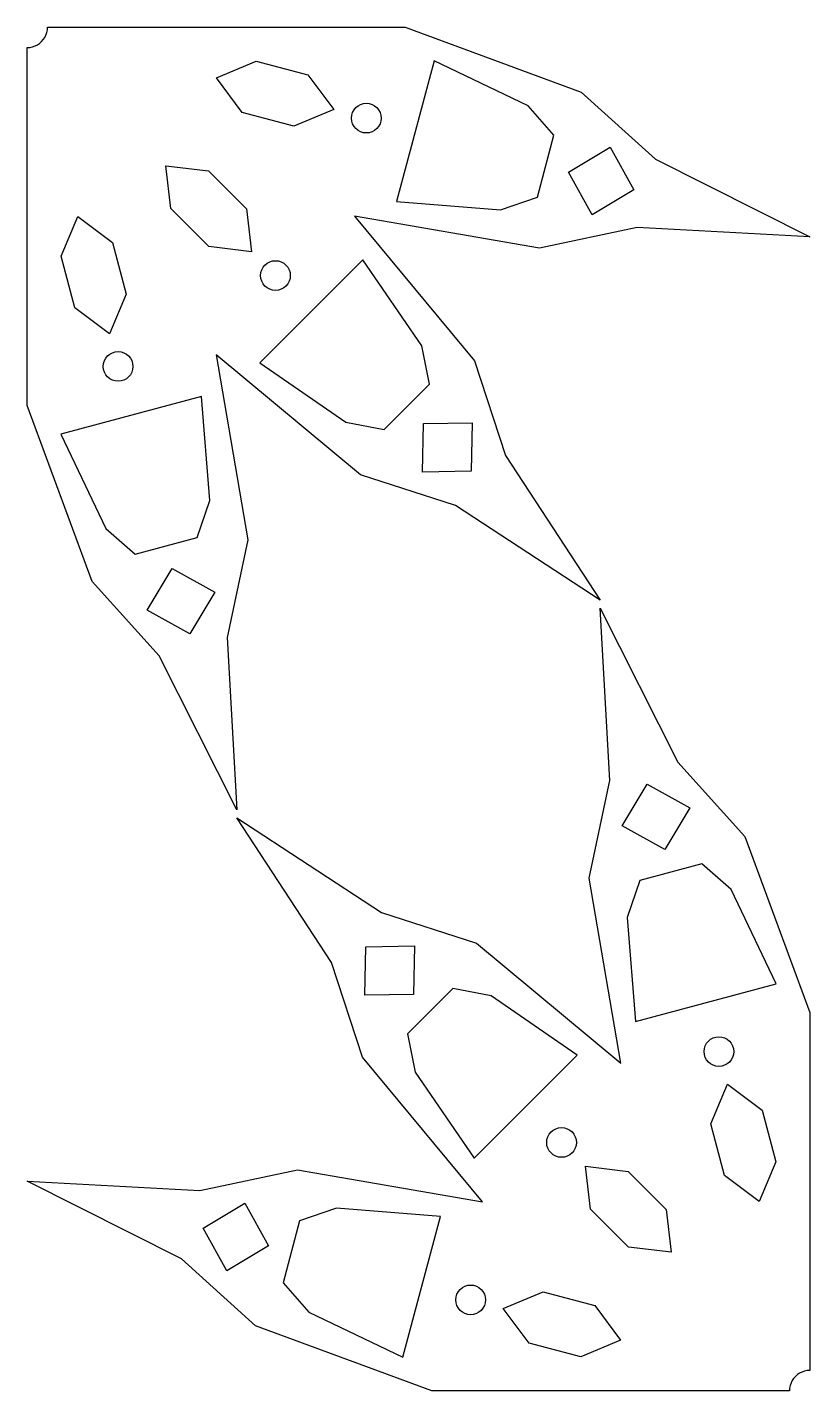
# Model space of a CAD drawing. Header units: metres. Extents: x 10 to 1208, y -2097 to -10.
import ezdxf

# ---------------------------------------------------------------- set-up
doc = ezdxf.new("R2010")
doc.units = ezdxf.units.M

msp = doc.modelspace()

# ---------------------------------------------------------------- linework, layer by layer
at = {"layer": 'CONTOUR'}
for points in [[(588.67, -10), (858.12, -109.55), (971.76, -211.73), (1207.75, -330.94), (943.77, -316.18), (794.27, -347.85), (511.14, -299.33), (694.72, -520.28), (742.04, -665.58), (886.81, -886.81), (665.58, -742.04), (520.28, -694.72), (299.33, -511.14), (347.85, -794.27), (316.18, -943.77), (330.94, -1207.75), (211.73, -971.76), (109.55, -858.12), (10, -588.67), (10, -41), (14.05, -40.73), (18.02, -39.94), (21.86, -38.64), (25.5, -36.85), (28.87, -34.59), (31.92, -31.92), (34.59, -28.87), (36.85, -25.5), (38.64, -21.86), (39.94, -18.02), (40.73, -14.05), (41, -10)], [(629.08, -2096.56), (359.62, -1997.01), (245.99, -1894.83), (10, -1775.62), (273.97, -1790.38), (423.48, -1758.71), (706.61, -1807.23), (523.03, -1586.28), (475.7, -1440.98), (330.94, -1219.75), (552.17, -1364.52), (697.47, -1411.84), (918.41, -1595.42), (869.9, -1312.29), (901.57, -1162.79), (886.81, -898.81), (1006.02, -1134.8), (1108.2, -1248.44), (1207.75, -1517.89), (1207.75, -2065.56), (1203.7, -2065.83), (1199.72, -2066.62), (1195.88, -2067.92), (1192.25, -2069.71), (1188.88, -2071.97), (1185.83, -2074.64), (1183.15, -2077.69), (1180.9, -2081.06), (1179.11, -2084.7), (1177.8, -2088.54), (1177.01, -2092.51), (1176.75, -2096.56)]]:
    msp.add_lwpolyline(points, close=True, dxfattribs=at)
at = {"layer": 'HOLES'}
for points in [[(299.46, -87.56), (360.31, -61.67), (439.36, -82.85), (479.12, -135.7), (418.26, -161.59), (339.21, -140.41)], [(575.05, -276.74), (734.26, -289.41), (790.82, -269.97), (816.19, -175.27), (776.93, -130.15), (632.72, -61.53)], [(838.44, -231.98), (902.2, -193.65), (938.25, -258.73), (874.5, -297.05)], [(221.9, -221.9), (287.54, -229.9), (345.41, -287.77), (353.42, -353.42), (287.77, -345.41), (229.9, -287.54)], [(87.56, -299.46), (140.41, -339.21), (161.59, -418.26), (135.7, -479.12), (82.85, -439.36), (61.67, -360.31)], [(365.98, -523.53), (497.52, -614.11), (556.23, -625.55), (625.55, -556.23), (614.11, -497.52), (523.53, -365.98)], [(61.53, -632.72), (130.15, -776.93), (175.27, -816.19), (269.97, -790.82), (289.41, -734.26), (276.74, -575.05)], [(616.46, -616.46), (690.84, -615.15), (689.53, -689.53), (615.15, -690.84)], [(231.98, -838.44), (297.05, -874.5), (258.73, -938.25), (193.65, -902.2)], [(985.77, -1268.12), (920.7, -1232.06), (959.02, -1168.31), (1024.1, -1204.36)], [(1156.22, -1473.84), (1087.59, -1329.63), (1042.47, -1290.37), (947.78, -1315.74), (928.34, -1372.3), (941.01, -1531.51)], [(601.29, -1490.1), (526.91, -1491.41), (528.22, -1417.03), (602.6, -1415.72)], [(851.77, -1583.04), (720.22, -1492.45), (661.52, -1481.01), (592.2, -1550.33), (603.64, -1609.04), (694.22, -1740.58)], [(1130.19, -1807.1), (1077.34, -1767.35), (1056.16, -1688.3), (1082.05, -1627.44), (1134.9, -1667.2), (1156.08, -1746.25)], [(995.85, -1884.66), (930.2, -1876.66), (872.33, -1818.79), (864.33, -1753.14), (929.98, -1761.15), (987.85, -1819.02)], [(379.31, -1874.58), (315.55, -1912.91), (279.49, -1847.84), (343.25, -1809.51)], [(642.7, -1829.82), (483.49, -1817.15), (426.93, -1836.59), (401.55, -1931.29), (440.81, -1976.41), (585.03, -2045.03)], [(918.29, -2019), (857.44, -2044.89), (778.39, -2023.71), (738.63, -1970.86), (799.49, -1944.97), (878.54, -1966.15)]]:
    msp.add_lwpolyline(points, close=True, dxfattribs=at)
for centre in [(529.02, -149.07), (389.95, -389.95), (149.07, -529.02), (1068.68, -1577.54), (827.8, -1716.61), (688.72, -1957.49)]:
    msp.add_circle(centre, 22.73, dxfattribs=at)

doc.saveas('drawing.dxf')
